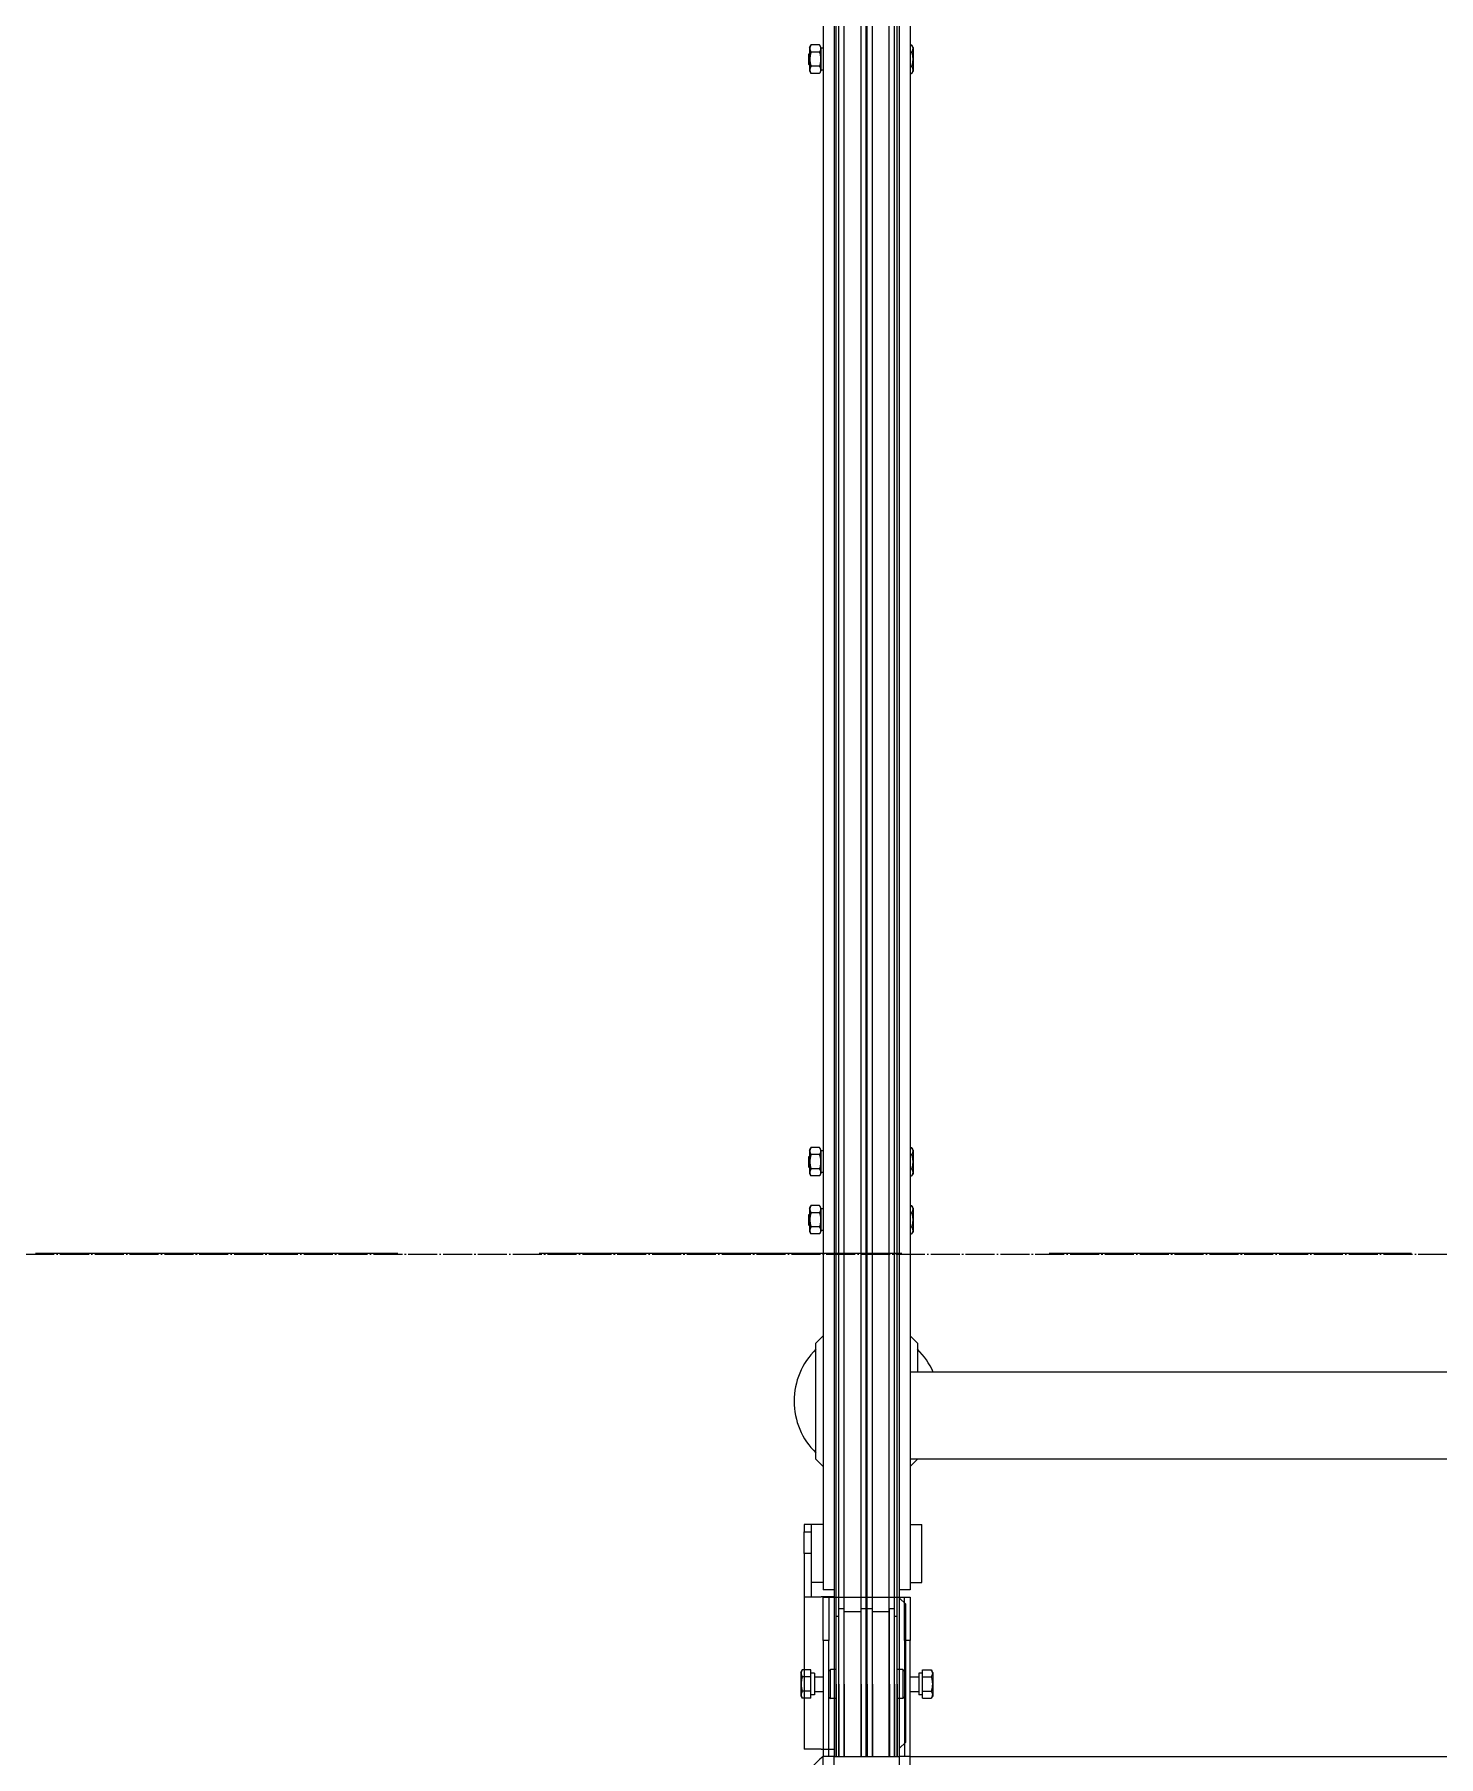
# Model space of a CAD drawing. Header units: millimetres. Extents: x -383313 to -161684, y -117025 to 99224.
# Drawn here: x -349188 to -348220, y -5928 to -4741 of the extents above; entities that cross this region are included whole.
import ezdxf

# ---------------------------------------------------------------- set-up
doc = ezdxf.new("R2010")
doc.units = ezdxf.units.MM
doc.header["$MEASUREMENT"] = 0
doc.linetypes.add('PS-GOST2.303 5', pattern=[24, 20, -1.5, 1, -1.5])
for name, color, linetype in [('PDF_Geometry', 7, 'Continuous'), ('PS_Оси', 5, 'PS-GOST2.303 5'), ('PV-3401', 7, 'Continuous'), ('PV-F89', 7, 'Continuous')]:
    doc.layers.add(name, color=color, linetype=linetype)

# ---------------------------------------------------------------- blocks, each defined once
blk = doc.blocks.new('A$Cf5759c35')
at = {"layer": 'PDF_Geometry', "color": 8, "lineweight": 13}
for points in [[(9524.8, 12683.1), (9275.1, 12683.1)], [(9872, 12683.1), (9622.2, 12683.1)], [(10223.3, 12683.1), (9973.6, 12683.1)]]:
    blk.add_lwpolyline(points, dxfattribs=at)
blk = doc.blocks.new('*U149')
at = {"layer": 'PV-F89'}
for p, q in [((3079.8, 2014.4), (3078, 2013.3)), ((3078, 2007.4), (3078, 2013.3)), ((3078, 2007.4), (3082.9, 2007.4)), ((3095.8, 2014.4), (3079.8, 2014.4)), ((3080.3, 2004.9), (3080.3, 2007.4)), ((3082.9, 2007.4), (3082.9, 2013.3)), ((3082.9, 2007.4), (3092.8, 2007.4)), ((3092.8, 2007.4), (3092.8, 2013.3)), ((3092.8, 2007.4), (3097.7, 2007.4)), ((3095.3, 2004.9), (3095.3, 2007.4)), ((3095.8, 2014.4), (3097.7, 2013.3)), ((3097.7, 2007.4), (3097.7, 2013.3)), ((1757.8, 1998.9), (3037.8, 1998.9)), ((3037.8, 1991.4), (3037.8, 1998.9)), ((3117.8, 1998.9), (3037.8, 1998.9)), ((3037.8, 1994.9), (3117.8, 1994.9)), ((3078.8, 1994.9), (3077.8, 1993.9)), ((3095.3, 2004.9), (3080.3, 2004.9)), ((3082.8, 2004.9), (3082.8, 1998.9)), ((3092.8, 2004.9), (3092.8, 1998.9)), ((3096.8, 1994.9), (3097.8, 1993.9)), ((3117.8, 1994.9), (3117.8, 1998.9)), ((3117.8, 1998.9), (3147.8, 1998.9)), ((3147.8, 1994.9), (3117.8, 1994.9)), ((3147.8, 1998.9), (3147.8, 1994.9)), ((3147.8, 1994.9), (3147.8, 1990.9)), ((1757.8, 1991.4), (3037.8, 1991.4)), ((3037.8, 1991.4), (3037.8, 1990)), ((3087.8, 1990), (3037.8, 1990)), ((3087.8, 1988), (3037.8, 1988)), ((3087.8, 1984.5), (3037.8, 1984.5)), ((3077.8, 1993.9), (3097.8, 1993.9)), ((3077.8, 1990), (3077.8, 1993.9)), ((3087.8, 1990), (3134.7, 1990)), ((3087.8, 1988), (3139.9, 1988)), ((3087.8, 1984.5), (3139.9, 1984.5)), ((3097.8, 1990), (3097.8, 1993.9)), ((3134.7, 1990), (3134.7, 1988)), ((3137.9, 1984.5), (3137.9, 1972.8)), ((3139.9, 1988), (3139.9, 1984.5)), ((3147.8, 1990.9), (3147.8, 1946.9)), ((3087.8, 1972.8), (3037.8, 1972.8)), ((3087.8, 1972.8), (3139.9, 1972.8)), ((3139.9, 1972.8), (3139.9, 1969.3)), ((3087.8, 1969.3), (3037.8, 1969.3)), ((3087.8, 1968.5), (3037.8, 1968.5)), ((3087.8, 1965), (3037.8, 1965)), ((3087.8, 1969.3), (3139.9, 1969.3)), ((3087.8, 1968.5), (3139.9, 1968.5)), ((3087.8, 1965), (3139.9, 1965)), ((3134.7, 1969.3), (3134.7, 1968.5)), ((3137.9, 1965), (3137.9, 1953.3)), ((3139.9, 1968.5), (3139.9, 1965)), ((3087.8, 1953.3), (3037.8, 1953.3)), ((3087.8, 1949.8), (3037.8, 1949.8)), ((3087.8, 1947.8), (3037.8, 1947.8)), ((3037.8, 1947.8), (3037.8, 1946.4)), ((3077.8, 1943.9), (3077.8, 1947.8)), ((3087.8, 1953.3), (3139.9, 1953.3)), ((3087.8, 1949.8), (3139.9, 1949.8)), ((3087.8, 1947.8), (3134.7, 1947.8)), ((3097.8, 1943.9), (3097.8, 1947.8)), ((3134.7, 1949.8), (3134.7, 1947.8)), ((3139.9, 1953.3), (3139.9, 1949.8)), ((3147.8, 1946.9), (3147.8, 1942.9)), ((1757.8, 1946.4), (3037.8, 1946.4)), ((1757.8, 1938.9), (3037.8, 1938.9)), ((3037.8, 1938.9), (3037.8, 1946.4)), ((3117.8, 1942.9), (3037.8, 1942.9)), ((3037.8, 1938.9), (3117.8, 1938.9)), ((3037.8, 1938.9), (3037.8, 1473.9)), ((3097.8, 1943.9), (3077.8, 1943.9)), ((3078.8, 1942.9), (3077.8, 1943.9)), ((3082.8, 1938.9), (3082.8, 1932.9)), ((3092.8, 1938.9), (3092.8, 1932.9)), ((3096.8, 1942.9), (3097.8, 1943.9)), ((3117.8, 1938.9), (3117.8, 1942.9)), ((3117.8, 1942.9), (3147.8, 1942.9)), ((3147.8, 1938.9), (3117.8, 1938.9)), ((3147.8, 1942.9), (3147.8, 1938.9)), ((3078, 1930.4), (3082.9, 1930.4)), ((3078, 1930.4), (3078, 1924.4)), ((3079.8, 1923.4), (3078, 1924.4)), ((3095.8, 1923.4), (3079.8, 1923.4)), ((3095.3, 1932.9), (3080.3, 1932.9)), ((3080.3, 1930.4), (3080.3, 1932.9)), ((3082.9, 1930.4), (3092.8, 1930.4)), ((3082.9, 1930.4), (3082.9, 1924.4)), ((3092.8, 1930.4), (3097.7, 1930.4)), ((3092.8, 1930.4), (3092.8, 1924.4)), ((3095.3, 1930.4), (3095.3, 1932.9)), ((3095.8, 1923.4), (3097.7, 1924.4)), ((3097.7, 1930.4), (3097.7, 1924.4))]:
    blk.add_line(p, q, dxfattribs=at)
blk.add_arc((2997.8, 1968.9), 50, 36.8699, 143.1301, dxfattribs=at)
for points in [[(3082.9, 2013.3), (3080.5, 2014.7), (3078, 2013.3)], [(3092.8, 2013.3), (3087.8, 2014.7), (3082.9, 2013.3)], [(3097.7, 2013.3), (3095.2, 2014.7), (3092.8, 2013.3)], [(3082.9, 1924.4), (3080.5, 1923), (3078, 1924.4)], [(3092.8, 1924.4), (3087.8, 1923), (3082.9, 1924.4)], [(3097.7, 1924.4), (3095.2, 1923), (3092.8, 1924.4)]]:
    blk.add_rational_spline(points, [1.22364575665, 1.41294441399, 1.22364575665], degree=2, dxfattribs=at)
blk = doc.blocks.new('*U200')
at = {"layer": 'PV-3401'}
for p, q in [((881.4, 5297.6), (881.4, 4832.6)), ((941.4, 5297.6), (941.4, 4832.6)), ((-1658.6, 4832.6), (1031.4, 4832.6)), ((-31.6, 4834.6), (-33.4, 4833.6)), ((-33.4, 4832.6), (-33.4, 4833.6)), ((-31.6, 4834.6), (-15.6, 4834.6)), ((-28.5, 4832.6), (-28.5, 4833.6)), ((-18.7, 4832.6), (-18.7, 4833.6)), ((-15.6, 4834.6), (-13.8, 4833.6)), ((-13.8, 4832.6), (-13.8, 4833.6)), ((728.4, 4834.6), (726.6, 4833.6)), ((726.6, 4832.6), (726.6, 4833.6)), ((728.4, 4834.6), (744.4, 4834.6)), ((731.5, 4832.6), (731.5, 4833.6)), ((741.3, 4832.6), (741.3, 4833.6)), ((744.4, 4834.6), (746.2, 4833.6)), ((746.2, 4832.6), (746.2, 4833.6)), ((768.4, 4834.6), (766.6, 4833.6)), ((766.6, 4832.6), (766.6, 4833.6)), ((768.4, 4834.6), (784.4, 4834.6)), ((771.5, 4832.6), (771.5, 4833.6)), ((781.3, 4832.6), (781.3, 4833.6)), ((784.4, 4834.6), (786.2, 4833.6)), ((786.2, 4832.6), (786.2, 4833.6)), ((861.4, 4837.6), (856.4, 4832.6)), ((861.4, 4837.6), (881.4, 4837.6)), ((946.4, 4832.6), (941.4, 4837.6)), ((1026.4, 4840.6), (986.4, 4840.6)), ((986.4, 4832.6), (986.4, 4840.6)), ((1026.4, 4832.6), (1026.4, 4840.6)), ((1031.4, 4832.6), (1031.4, 4825.1)), ((-1658.6, 4825.1), (1146.4, 4825.1)), ((1146.4, 4823.7), (-1658.6, 4823.7)), ((1146.4, 4821.7), (-1658.6, 4821.7)), ((1036.9, 4825.1), (1041.4, 4829.6)), ((1136.4, 4829.6), (1041.4, 4829.6)), ((1136.4, 4829.6), (1140.9, 4825.1)), ((1146.4, 4823.7), (1146.4, 4825.1)), ((1146.4, 4821.7), (1146.4, 4823.7)), ((1146.4, 4818.2), (1146.4, 4821.7)), ((1146.4, 4818.2), (-1658.6, 4818.2)), ((1146.4, 4806.5), (1146.4, 4818.2)), ((1146.4, 4806.5), (-1658.6, 4806.5)), ((1146.4, 4803), (-1658.6, 4803)), ((1146.4, 4802.2), (-1658.6, 4802.2)), ((1146.4, 4798.7), (-1658.6, 4798.7)), ((1146.4, 4803), (1146.4, 4806.5)), ((1146.4, 4802.2), (1146.4, 4803)), ((1146.4, 4798.7), (1146.4, 4802.2)), ((1146.4, 4787), (1146.4, 4798.7)), ((1146.4, 4787), (-1658.6, 4787)), ((1146.4, 4783.5), (1146.4, 4787)), ((1146.4, 4783.5), (-1658.6, 4783.5)), ((1146.4, 4781.5), (-1658.6, 4781.5)), ((-1658.6, 4780.1), (1146.4, 4780.1)), ((-1658.6, 4772.6), (1031.4, 4772.6)), ((-31.1, 4772.6), (-31.1, 4771.1)), ((-16.1, 4772.6), (-16.1, 4771.1)), ((728.9, 4772.6), (728.9, 4771.1)), ((743.9, 4772.6), (743.9, 4771.1)), ((768.9, 4772.6), (768.9, 4771.1)), ((783.9, 4772.6), (783.9, 4771.1)), ((856.4, 4772.6), (861.4, 4767.6)), ((941.4, 4767.6), (946.4, 4772.6)), ((986.4, 4772.6), (986.4, 4764.6)), ((1026.4, 4772.6), (1026.4, 4764.6)), ((1031.4, 4780.1), (1031.4, 4772.6)), ((1036.4, 4780.1), (1036.4, 4771.3)), ((1141.4, 4771.3), (1141.4, 4780.1)), ((1146.4, 4781.5), (1146.4, 4783.5)), ((1146.4, 4780.1), (1146.4, 4781.5)), ((-31.6, 4771.1), (-33.4, 4770.1)), ((-33.4, 4770.1), (-33.4, 4764.2)), ((-31.6, 4763.1), (-33.4, 4764.2)), ((-31.6, 4771.1), (-15.6, 4771.1)), ((-31.6, 4763.1), (-15.6, 4763.1)), ((-28.5, 4770.1), (-28.5, 4764.2)), ((-27, 4762.6), (-27.5, 4763.1)), ((-27, 4762.6), (-20.2, 4762.6)), ((-20.2, 4762.6), (-19.7, 4763.1)), ((-18.7, 4770.1), (-18.7, 4764.2)), ((-15.6, 4771.1), (-13.8, 4770.1)), ((-15.6, 4763.1), (-13.8, 4764.2)), ((-13.8, 4770.1), (-13.8, 4764.2)), ((728.4, 4771.1), (726.6, 4770.1)), ((726.6, 4770.1), (726.6, 4764.2)), ((728.4, 4763.1), (726.6, 4764.2)), ((728.4, 4771.1), (744.4, 4771.1)), ((728.4, 4763.1), (744.4, 4763.1)), ((731.5, 4770.1), (731.5, 4764.2)), ((733, 4762.6), (732.5, 4763.1)), ((733, 4762.6), (739.8, 4762.6)), ((739.8, 4762.6), (740.3, 4763.1)), ((741.3, 4770.1), (741.3, 4764.2)), ((744.4, 4771.1), (746.2, 4770.1)), ((744.4, 4763.1), (746.2, 4764.2)), ((746.2, 4770.1), (746.2, 4764.2)), ((768.4, 4771.1), (766.6, 4770.1)), ((766.6, 4770.1), (766.6, 4764.2)), ((768.4, 4763.1), (766.6, 4764.2)), ((768.4, 4771.1), (784.4, 4771.1)), ((768.4, 4763.1), (784.4, 4763.1)), ((771.5, 4770.1), (771.5, 4764.2)), ((773, 4762.6), (772.5, 4763.1)), ((773, 4762.6), (779.8, 4762.6)), ((779.8, 4762.6), (780.3, 4763.1)), ((781.3, 4770.1), (781.3, 4764.2)), ((784.4, 4771.1), (786.2, 4770.1)), ((784.4, 4763.1), (786.2, 4764.2)), ((786.2, 4770.1), (786.2, 4764.2)), ((941.4, 4767.6), (861.4, 4767.6)), ((986.4, 4764.6), (986.4, 4759.6)), ((1006.4, 4764.6), (986.4, 4764.6)), ((991.4, 4759.6), (991.4, 4764.6)), ((1006.4, 4764.6), (991.4, 4764.6)), ((1036.4, 4764.6), (1006.4, 4764.6)), ((1006.4, 4764.6), (1006.4, 4759.6)), ((1036.4, 4759.6), (1036.4, 4771.3)), ((1141.4, 4771.3), (1141.4, 4759.6)), ((986.4, 4759.6), (991.4, 4759.6)), ((1006.4, 4759.6), (991.4, 4759.6)), ((1006.4, 4759.6), (1036.4, 4759.6)), ((1036.4, 4759.6), (1141.4, 4759.6))]:
    blk.add_line(p, q, dxfattribs=at)
for start, end in [(113.5782, 135.573), (224.427, 315.573)]:
    blk.add_arc((901.4, 4802.6), 50, start, end, dxfattribs=at)
for points in [[(-33.4, 4833.6), (-31, 4835), (-28.5, 4833.6)], [(-28.5, 4833.6), (-23.6, 4835), (-18.7, 4833.6)], [(-18.7, 4833.6), (-16.2, 4835), (-13.8, 4833.6)], [(726.6, 4833.6), (729, 4835), (731.5, 4833.6)], [(731.5, 4833.6), (736.4, 4835), (741.3, 4833.6)], [(741.3, 4833.6), (743.8, 4835), (746.2, 4833.6)], [(766.6, 4833.6), (769, 4835), (771.5, 4833.6)], [(771.5, 4833.6), (776.4, 4835), (781.3, 4833.6)], [(781.3, 4833.6), (783.8, 4835), (786.2, 4833.6)], [(-33.4, 4770.1), (-31, 4771.5), (-28.5, 4770.1)], [(-33.4, 4764.2), (-31, 4762.8), (-28.5, 4764.2)], [(-28.5, 4770.1), (-23.6, 4771.5), (-18.7, 4770.1)], [(-28.5, 4764.2), (-23.6, 4762.8), (-18.7, 4764.2)], [(-18.7, 4770.1), (-16.2, 4771.5), (-13.8, 4770.1)], [(-18.7, 4764.2), (-16.2, 4762.8), (-13.8, 4764.2)], [(726.6, 4770.1), (729, 4771.5), (731.5, 4770.1)], [(726.6, 4764.2), (729, 4762.8), (731.5, 4764.2)], [(731.5, 4770.1), (736.4, 4771.5), (741.3, 4770.1)], [(731.5, 4764.2), (736.4, 4762.8), (741.3, 4764.2)], [(741.3, 4770.1), (743.8, 4771.5), (746.2, 4770.1)], [(741.3, 4764.2), (743.8, 4762.8), (746.2, 4764.2)], [(766.6, 4770.1), (769, 4771.5), (771.5, 4770.1)], [(766.6, 4764.2), (769, 4762.8), (771.5, 4764.2)], [(771.5, 4770.1), (776.4, 4771.5), (781.3, 4770.1)], [(771.5, 4764.2), (776.4, 4762.8), (781.3, 4764.2)], [(781.3, 4770.1), (783.8, 4771.5), (786.2, 4770.1)], [(781.3, 4764.2), (783.8, 4762.8), (786.2, 4764.2)]]:
    blk.add_rational_spline(points, [1.22364575665, 1.41294441399, 1.22364575665], degree=2, dxfattribs=at)

msp = doc.modelspace()

# ---------------------------------------------------------------- linework, layer by layer
at = {"layer": 'PS_Оси'}
msp.add_lwpolyline([(-356346.98515, -5582.0977), (-355014.05882, -5582.0977), (-350514.05882, -5582.0977), (-345514.05882, -5582.0977), (-340514.05882, -5582.0977), (-335514.05882, -5582.0977), (-330514.05882, -5582.0977), (-325514.05882, -5582.0977), (-320514.05882, -5582.0977), (-316483.98892, -5582.0977)], dxfattribs=at)

# ---------------------------------------------------------------- block references
at = {"ltscale": 100}
msp.add_blockref('A$Cf5759c35', (-358461.97282, -18264.93104), dxfattribs=at)
at = {"layer": 'PV-3401', "rotation": 270}
msp.add_blockref('*U200', (-353416.7874, -4782.09965), dxfattribs=at)
at = {"layer": 'PV-F89', "rotation": 90}
msp.add_blockref('*U149', (-346645.27125, -8966.34588), dxfattribs=at)

doc.saveas('drawing.dxf')
